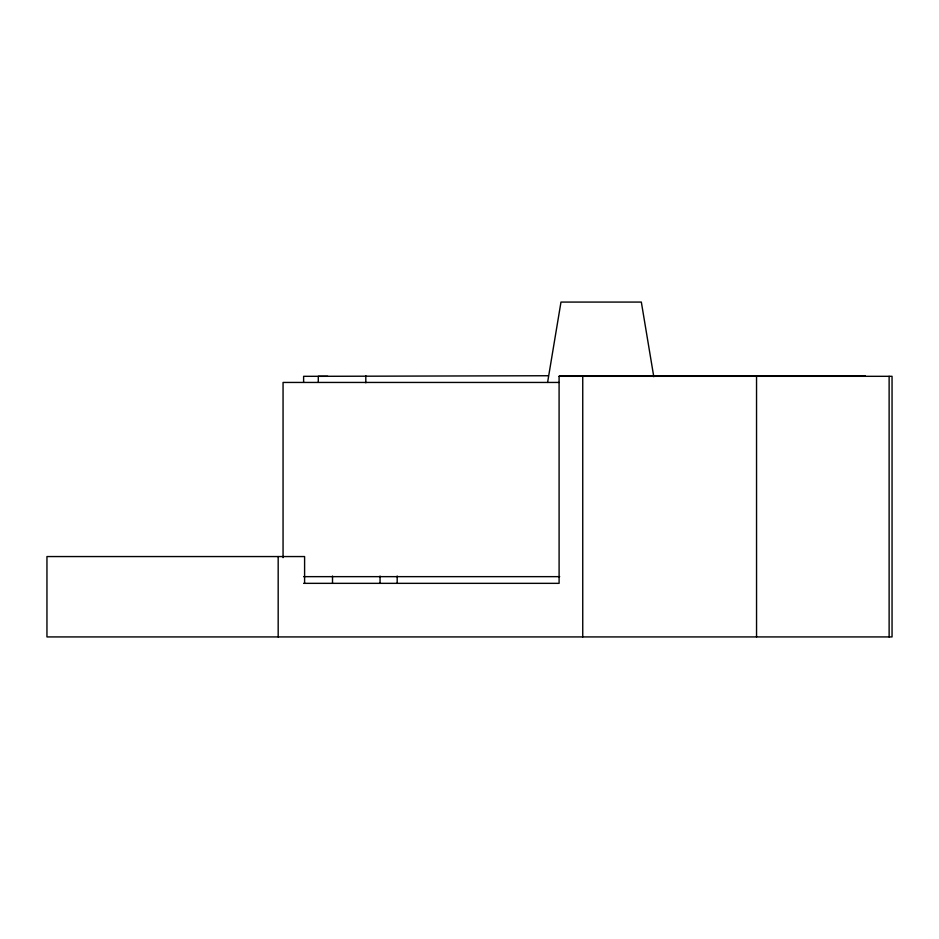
<?xml version="1.0" encoding="UTF-8"?>
<svg xmlns="http://www.w3.org/2000/svg" width="939" height="939" viewBox="0 0 939 939"><rect width="100%" height="100%" fill="white"/><g stroke="black" fill="none" stroke-linecap="round" stroke-linejoin="round"><path stroke-width="1.41" d="M547.59 382.443L560.982 302.076L641.337 302.076L653.779 376.703M303.614 583.342L559.104 583.342L559.092 376.316L560.501 375.741L865.253 375.741M548.188 375.741L318.286 376.316L318.286 381.95M327.758 376.316L303.614 376.316L303.614 382.15M559.092 376.316L892.05 376.316L892.05 636.924L46.95 636.924L46.95 556.557L304.6 556.557L304.6 583.342M559.022 382.443L283.062 382.443L283.062 557.66M303.614 576.652L559.679 576.652M889.127 376.316L889.127 636.924M756.541 376.316L756.552 636.924M582.743 376.316L582.743 636.924M397.185 576.018L397.185 583.342M380.06 576.053L380.06 583.342M365.811 375.741L365.811 382.795M332.512 576.053L332.512 583.342M278.179 556.557L278.179 636.924"/></g></svg>
